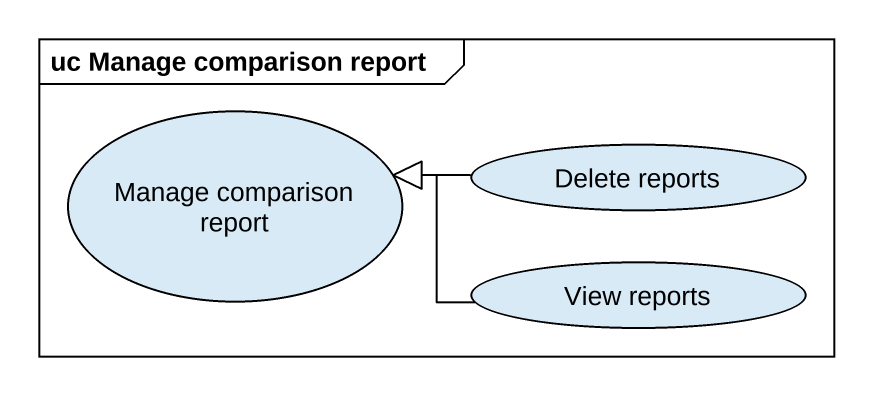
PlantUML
@startuml
mainframe uc Manage comparison report
usecase "Manage comparison report" as Manage_comparison_report
usecase "Delete reports" as Delete_reports
usecase "View reports" as View_reports
Delete_reports -left-|> Manage_comparison_report
View_reports -left-|> Manage_comparison_report
@enduml
